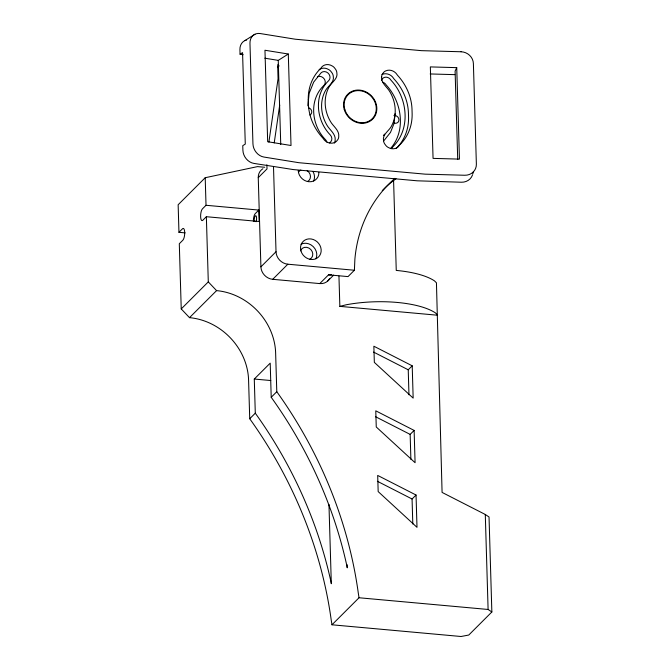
<?xml version="1.0" encoding="UTF-8"?>
<svg xmlns="http://www.w3.org/2000/svg" width="670" height="670" viewBox="0 0 670 670"><rect width="100%" height="100%" fill="white"/><g stroke="black" fill="none" stroke-linecap="round" stroke-linejoin="round"><path stroke-width="1" d="M262.875 168.731A12.152 10.77 45 0 0 258.252 177.651L260.906 266.844A12.152 10.77 45 0 0 272.715 279.315L319.766 283.586L328.518 274.834L348.031 276.601L354.397 270.245L354.891 259.164A146.722 130.047 45 0 1 394.898 178.337M307.848 105.843L309.13 93.415L313.661 82.134L320.319 73.767A5.469 4.849 45 0 1 327.89 72.946A5.469 4.849 45 0 1 328.627 80.71C313.409 95.199 316.274 120.575 330.235 134.888A5.469 4.849 45 0 1 329.406 142.877M395.057 113.749L394.044 123.548L390.476 132.434L384.605 139.812A5.469 4.849 45 0 0 383.81 140.809M268.888 142.124L278.067 78.683L277.723 67.243A12.152 10.77 45 0 1 278.033 64.32M274.223 142.919L279.7 105.064M456.731 67.645L459.444 159.117L433.063 158.38L430.349 66.908L456.731 67.645L455.097 71.121L457.719 159.477M383.399 135.558L384.555 134.101M390.535 148.522C406.414 130.508 401.766 101.664 386.154 84.939A5.469 4.849 45 0 0 382.955 82.259M277.723 67.243L279.139 65.828M264.742 167.274L257.514 166.612L205.204 177.726L178.145 204.752L178.957 232.314L185.171 232.875M178.957 232.314L182.542 228.738A6.072 1.926 -84.8 0 1 184.702 232.465A6.072 1.926 -84.8 0 1 182.877 240.17L179.3 243.754L181.235 308.929L189.501 317.655A60.752 53.851 45 0 1 248.578 380.032L249.726 418.742A428.842 380.108 45 0 1 331.24 620.169L331.977 624.792L461.044 636.5L468.774 635.034L491.855 611.97L489.033 516.989L485.289 514.476L442.083 492.417L436.438 282.807L434.495 280.889A66.874 22.546 -1.7 0 0 396.255 270.429L393.575 180.18M206.025 205.28L202.441 208.856A6.072 1.926 -84.8 0 0 200.623 216.561A6.072 1.926 -84.8 0 0 202.776 220.296L206.36 216.712L259.148 221.502L258.804 210.07L206.025 205.28L205.204 177.726M258.252 177.651L267.012 168.907L266.886 164.745M258.804 210.07L255.228 213.646A6.072 1.926 -84.8 0 0 253.402 221.351M181.235 308.929L208.295 281.886L206.36 216.712M189.501 317.655L216.569 290.621L208.295 281.886M260.906 266.844L276.023 251.736L273.502 166.671M272.715 279.315L287.84 264.206L354.397 270.245M327.781 280.973L333.618 275.135M328.962 504.426L331.315 583.721L330.427 579.349A428.842 380.108 45 0 0 255.295 413.181L254.282 379.044L270.203 363.14L271.216 397.276A428.842 380.108 45 0 1 346.348 563.445L347.236 567.817L347.144 564.684M249.726 418.742L255.295 413.181M271.216 397.276L276.785 391.707L275.638 352.998A60.752 53.851 45 0 0 216.569 290.621M408.968 394.798L408.231 369.79L412.209 365.812L373.86 346.222L374.337 362.378L413.164 398.114L412.209 365.812M410.886 459.402L410.149 434.394L414.127 430.416L375.778 410.827L376.255 426.983L415.082 462.719L414.127 430.416M412.804 524.007L412.067 498.999L416.045 495.021L377.696 475.432L378.173 491.587L417 527.323L416.045 495.021M331.977 624.792L359.036 597.757L488.103 609.466L491.855 611.97M244.927 40.577L254.977 34.229M246.577 40.007A12.152 9.933 57.7 0 0 239.919 49.622L240.053 54.195L242.565 52.612L245.279 144.083L242.766 145.675L242.9 150.248A12.152 9.933 57.7 0 0 253.855 163.396L293.301 169.569L417.234 180.808L461.446 182.223A12.152 11.273 25.2 0 0 472.492 175.012M264.826 58.198L278.251 60.375L288.301 54.019L291.014 145.499L267.673 141.722L264.96 50.25L288.301 54.019M338.945 276.074L339.849 306.366L346.13 304.8A66.874 22.546 -1.7 0 1 435.441 312.907L437.384 314.825M430.157 73.951L454.83 74.646M339.849 306.366L437.024 315.176M254.282 379.044L270.781 380.535M240.053 54.195L243.151 54.697M373.533 352.068L408.231 369.79M375.451 416.673L410.149 434.394M377.369 481.278L412.067 498.999M359.036 597.757L358.299 593.126A428.842 380.108 45 0 0 276.785 391.707M485.289 514.476L488.103 609.466M278.251 60.375L280.747 144.569M254.265 221.402A3.643 1.156 -84.8 0 1 254.893 216.544A3.643 1.156 -84.8 0 1 256.434 216.829A3.643 1.156 -84.8 0 1 256.082 221.737M287.84 264.206A12.152 10.77 45 0 1 276.023 251.736M331.483 274.717A12.152 10.77 45 0 1 328.518 274.834M329.531 278.77A12.152 10.77 45 0 1 319.766 283.586M318.878 172.374A10.938 9.69 45 0 1 308.853 181.729A10.938 9.69 45 0 1 298.217 170.498M307.161 170.649A6.683 5.921 45 0 1 307.488 181.545M298.611 172.165A6.683 5.921 45 0 1 300.855 170.08M300.922 249.927A6.683 5.921 45 0 1 310.813 249.525A6.683 5.921 45 0 1 309.8 259.298M312.965 171.478A10.938 9.69 45 0 1 313.661 181.009M301.048 244.181A10.938 9.69 45 0 1 313.233 246.61A10.938 9.69 45 0 1 315.964 258.762M393.927 115.542A4.129 3.66 45 0 1 398.952 119.737A4.129 3.66 45 0 1 394.153 123.054M308.736 107.811A4.129 3.66 45 0 1 311.692 111.32A4.129 3.66 45 0 1 309.883 115.022M382.252 190.615A146.722 130.047 45 0 1 396.003 178.681M381.506 80.551A5.469 4.849 45 0 1 385.711 77.176A5.469 4.849 45 0 1 390.937 80.165C407.695 97.879 411.095 128.824 392.913 146.764A5.469 4.849 45 0 1 391.079 148.472M326.868 142.082A5.469 4.849 45 0 0 325.461 139.653C311.5 125.34 308.635 99.964 323.853 85.484A5.469 4.849 45 0 0 324.096 78.75A5.469 4.849 45 0 0 317.379 76.824M334.263 143.145A6.826 6.055 45 0 0 335.168 140.064C335.896 133.824 329.489 129.863 326.809 124.955A37.076 32.864 45 0 1 325.771 90.065C328.359 85.752 334.506 82.167 333.283 76.397A6.826 6.055 45 0 0 331.474 72.193A6.826 6.055 45 0 0 327.898 69.194L326.851 68.675A9.095 8.065 45 0 0 319.154 69.688M396.062 148.573A50.267 44.555 45 0 0 408.566 117.409L408.415 112.527A50.267 44.555 45 0 0 393.993 78.918L392.436 76.832A9.095 8.065 45 0 0 384.069 73.868L383.047 74.194A6.826 6.055 45 0 0 382.026 74.529M473.079 172.115A12.152 11.273 25.2 0 1 472.777 174.074M308.25 99.537L308.393 104.42A50.267 44.555 45 0 0 322.814 138.028L324.38 140.114A9.095 8.065 45 0 0 332.747 143.087L333.769 142.752A6.826 6.055 45 0 0 337.186 140.39A6.826 6.055 45 0 0 338.752 136.487C339.481 130.24 333.065 126.287 330.394 121.379A37.076 32.864 45 0 1 329.355 86.489C331.935 82.175 338.09 78.591 336.859 72.821A6.826 6.055 45 0 0 335.059 68.608A6.826 6.055 45 0 0 331.474 65.618L330.427 65.099A9.095 8.065 45 0 0 322.195 66.556L320.754 68.374A50.267 44.555 45 0 0 308.25 99.537M381.64 76.882C380.92 83.13 387.327 87.083 390.007 91.991A37.076 32.864 45 0 1 391.037 126.881C388.458 131.194 382.302 134.779 383.533 140.549A6.826 6.055 45 0 0 385.342 144.762A6.826 6.055 45 0 0 388.918 147.752L389.965 148.271A9.095 8.065 45 0 0 398.198 146.814L399.647 144.996A50.267 44.555 45 0 0 412.142 113.833L412 108.95A50.267 44.555 45 0 0 397.578 75.341L396.012 73.256A9.095 8.065 45 0 0 387.654 70.283L386.623 70.618A6.826 6.055 45 0 0 383.207 72.98A6.826 6.055 45 0 0 381.64 76.882M461.052 51.766L421.48 50.66L295.252 39.212L260.236 33.55A12.152 9.933 57.7 0 0 249.969 43.274L252.95 143.899A12.152 9.933 57.7 0 0 263.905 157.048L298.912 162.709L425.149 174.158L464.72 175.255A12.152 11.273 25.2 0 0 476.37 164.158L473.389 63.533A12.152 11.273 25.2 0 0 461.052 51.766M300.956 250.948A10.938 9.69 45 0 0 318.376 257.129A10.938 9.69 45 0 0 313.233 239.492A10.938 9.69 45 0 0 300.956 250.948M344.799 109.419A17.01 15.075 45 0 0 371.892 119.034A17.01 15.075 45 0 0 363.894 91.597A17.01 15.075 45 0 0 344.799 109.419M344.254 109.52A17.621 15.619 45 0 0 372.311 119.478A17.621 15.619 45 0 0 364.028 91.061A17.621 15.619 45 0 0 344.254 109.52"/></g></svg>
